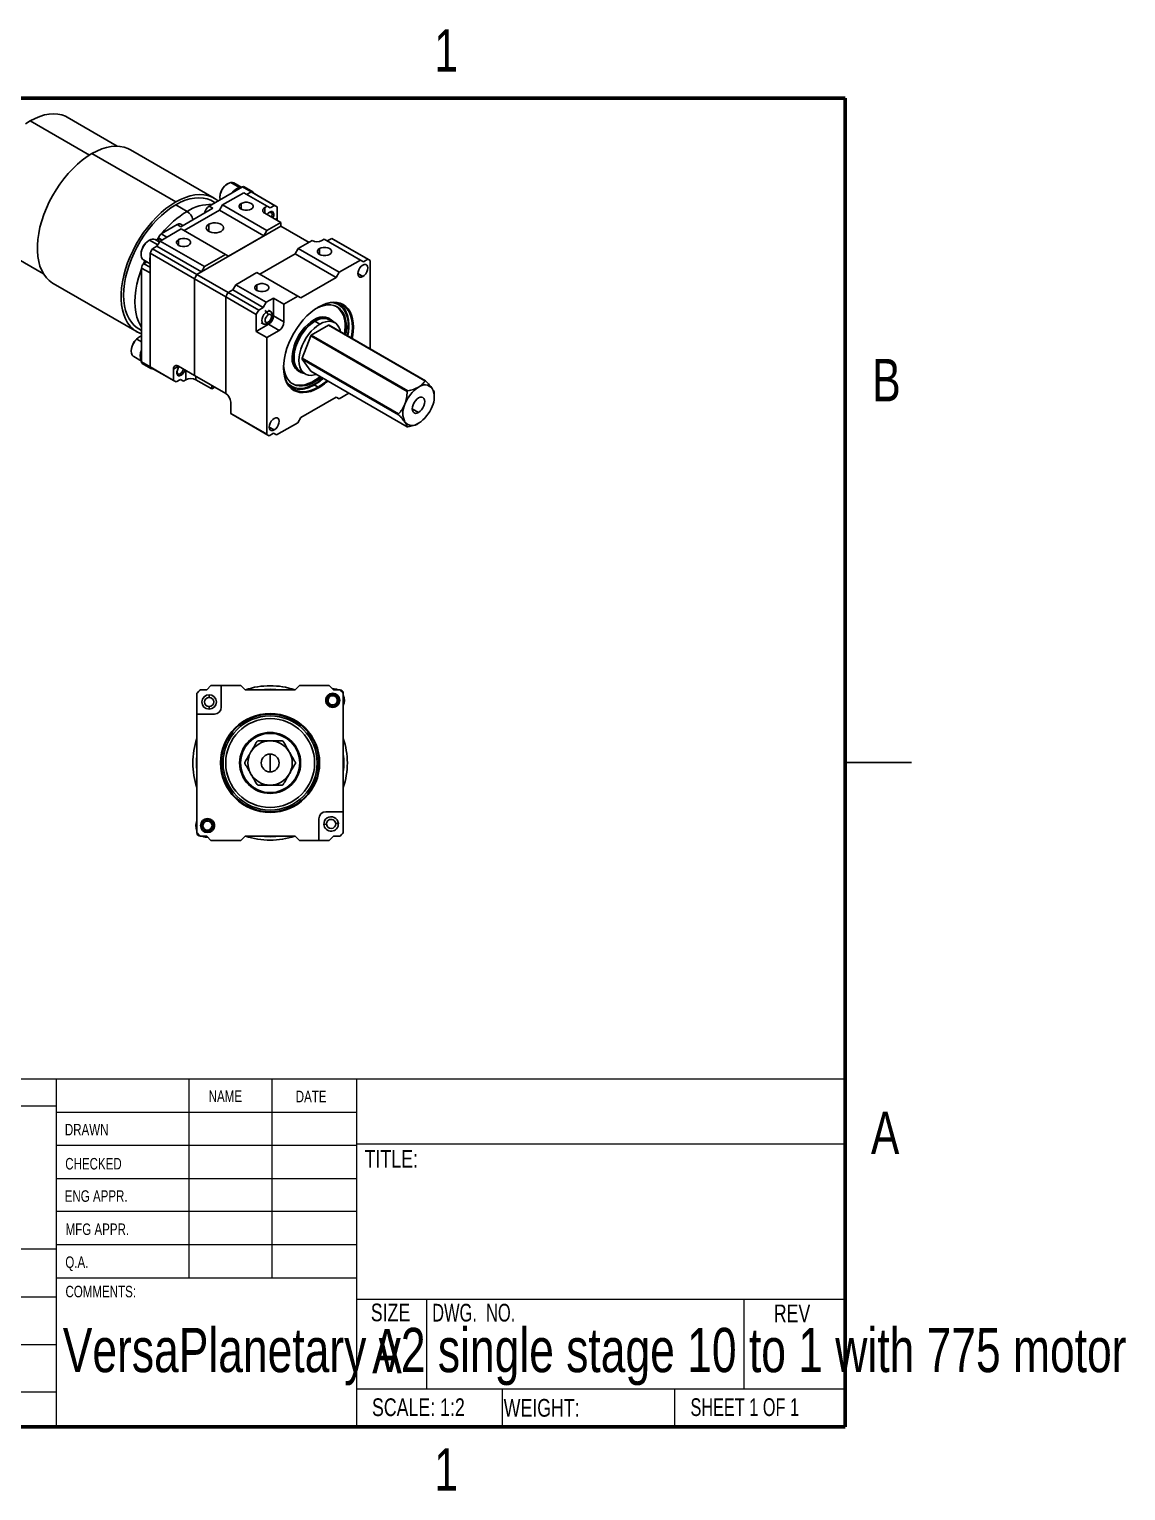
# Model space of a CAD drawing. Header units: inches. Extents: x 0 to 12.1, y 0 to 8.4.
# Drawn here: x 5.89 to 12.09, y 0.14 to 8.39 of the extents above; entities that cross this region are included whole.
import ezdxf

# ---------------------------------------------------------------- set-up
doc = ezdxf.new("R2010")
doc.units = ezdxf.units.IN
doc.header["$MEASUREMENT"] = 0
doc.styles.add('SLDTEXTSTYLE0', font='TXT', dxfattribs={"width": 0.75})
doc.styles.add('SLDTEXTSTYLE1', font='TXT', dxfattribs={"width": 0.6875})
doc.styles.add('SLDTEXTSTYLE2', font='TXT', dxfattribs={"width": 0.694444})

msp = doc.modelspace()

# ---------------------------------------------------------------- linework, layer by layer
at = {"color": 7, "linetype": 'Continuous', "lineweight": 50}
for p, q in [((0.5, 8), (10.5, 8)), ((10.5, 8), (10.5, 0.5)), ((10.5, 0.5), (0.5, 0.5))]:
    msp.add_line(p, q, dxfattribs=at)
at = {"color": 7, "linetype": 'Continuous', "lineweight": 25}
for p, q in [((5.8992, 7.8728), (6.2335, 7.6798)), ((6.3905, 7.7299), (6.1073, 7.8934)), ((6.7204, 7.4148), (6.2472, 7.688)), ((6.9384, 7.4364), (6.4652, 7.7096)), ((7.0162, 7.5194), (7.0127, 7.5174)), ((7.0307, 7.5251), (7.0802, 7.4965)), ((7.0932, 7.4974), (7.0493, 7.5227)), ((7.0976, 7.4999), (6.9097, 7.3915)), ((6.9694, 7.4424), (6.9694, 7.4383)), ((6.9852, 7.3985), (7.1042, 7.4672)), ((7.0822, 7.4911), (7.0802, 7.4965)), ((7.1464, 7.4718), (7.0976, 7.4999)), ((7.2368, 7.3907), (7.1042, 7.4672)), ((7.1562, 7.4728), (7.1075, 7.5009)), ((7.1464, 7.4718), (7.1213, 7.4574)), ((7.1464, 7.4718), (7.2789, 7.3953)), ((7.286, 7.3914), (7.1534, 7.468)), ((6.7204, 7.3987), (6.7844, 7.3617)), ((6.7496, 7.2749), (6.9306, 7.3794)), ((6.9682, 7.369), (6.7677, 7.2533)), ((6.9097, 7.3915), (6.9306, 7.3794)), ((6.9433, 7.4108), (6.9286, 7.4193)), ((6.9682, 7.369), (6.9852, 7.3985)), ((7.2187, 7.2243), (6.9682, 7.369)), ((6.9852, 7.3985), (7.2358, 7.2539)), ((7.0904, 7.374), (7.0904, 7.4065)), ((7.2233, 7.3828), (7.2368, 7.3907)), ((7.2233, 7.3828), (7.2233, 7.3507)), ((7.3134, 7.2987), (7.2233, 7.3507)), ((7.2539, 7.3808), (7.2368, 7.3907)), ((7.2517, 7.356), (7.2512, 7.3581)), ((7.2539, 7.3808), (7.2789, 7.3953)), ((7.2929, 7.3872), (7.2929, 7.3229)), ((6.6317, 7.1944), (6.7507, 7.2631)), ((6.7288, 7.287), (6.6383, 7.2348)), ((6.7496, 7.2749), (6.7288, 7.287)), ((6.7612, 7.2816), (6.7485, 7.289)), ((7.0012, 7.1185), (6.7507, 7.2631)), ((7.3134, 7.279), (6.8401, 7.0058)), ((6.9069, 7.2886), (6.9069, 7.2484)), ((7.3134, 7.2987), (7.2358, 7.2539)), ((7.2821, 7.3167), (7.2929, 7.3229)), ((7.3134, 7.279), (7.3134, 7.2987)), ((7.4731, 7.1868), (7.3134, 7.279)), ((6.5681, 7.197), (6.5716, 7.1991)), ((6.5716, 7.1991), (6.6187, 7.1719)), ((6.6283, 7.1885), (6.6045, 7.2022)), ((6.6121, 7.1978), (6.6249, 7.2154)), ((6.6146, 7.1649), (6.6317, 7.1944)), ((6.6244, 7.1907), (6.6244, 7.2107)), ((6.6421, 7.2004), (6.6244, 7.2107)), ((6.6317, 7.1944), (6.8822, 7.0498)), ((6.6383, 7.2348), (6.67, 7.2165)), ((6.7369, 7.1699), (6.7369, 7.2024)), ((7.0183, 7.1086), (7.2187, 7.2243)), ((7.2358, 7.2539), (7.2187, 7.2243)), ((7.4126, 7.1518), (7.4902, 7.1966)), ((7.5458, 7.1966), (7.5594, 7.2044)), ((7.763, 7.0869), (7.5594, 7.2044)), ((7.5765, 7.1946), (7.6015, 7.2091)), ((7.6015, 7.2091), (7.8051, 7.0915)), ((7.8121, 7.0877), (7.6085, 7.2052)), ((5.691, 7.1723), (5.9742, 7.0088)), ((6.5245, 7.1219), (6.5245, 7.1178)), ((6.5757, 7.1263), (6.8262, 6.9817)), ((6.5757, 6.4833), (6.5757, 7.1263)), ((6.5896, 7.1504), (6.6146, 7.1649)), ((6.8401, 7.0058), (6.5896, 7.1504)), ((6.8652, 7.0202), (6.6146, 7.1649)), ((7.0012, 7.1185), (6.8822, 7.0498)), ((7.0183, 7.1086), (7.0012, 7.1185)), ((7.3955, 7.1223), (7.1951, 7.0066)), ((7.3955, 7.1223), (7.4126, 7.1518)), ((7.6269, 6.9887), (7.3955, 7.1223)), ((7.4126, 7.1518), (7.644, 7.0182)), ((7.5323, 7.1189), (7.5323, 7.1514)), ((6.5757, 7.0138), (6.5269, 7.0419)), ((6.5269, 7.0419), (6.5269, 6.5115)), ((6.537, 7.0632), (6.5458, 7.0831)), ((6.5382, 7.0875), (6.5757, 7.0659)), ((6.5409, 7.066), (6.5581, 7.076)), ((6.5409, 7.066), (6.5757, 7.0459)), ((6.8652, 7.0202), (6.8401, 7.0058)), ((6.8822, 7.0498), (6.8652, 7.0202)), ((7.059, 6.9477), (7.178, 7.0164)), ((7.4094, 6.8828), (7.178, 7.0164)), ((7.644, 7.0182), (7.6269, 6.9887)), ((7.763, 7.0869), (7.644, 7.0182)), ((7.78, 7.0771), (7.763, 7.0869)), ((7.8051, 7.0915), (7.78, 7.0771)), ((7.819, 6.5845), (7.819, 7.0835)), ((6.0292, 6.9543), (6.5024, 6.6811)), ((6.5757, 7.0138), (6.5757, 6.4833)), ((6.8262, 6.9817), (7.003, 6.8796)), ((6.8262, 6.9817), (6.8262, 6.4351)), ((7.0169, 6.9037), (6.8401, 7.0058)), ((7.042, 6.9182), (7.059, 6.9477)), ((7.059, 6.9477), (7.2311, 6.8484)), ((7.1788, 6.9148), (7.1788, 6.9473)), ((7.6269, 6.9887), (7.4265, 6.873)), ((7.7767, 6.9938), (7.7486, 7.0101)), ((7.003, 6.8796), (7.003, 6.3331)), ((7.003, 6.8796), (7.175, 6.7803)), ((7.042, 6.9182), (7.0169, 6.9037)), ((7.189, 6.8044), (7.0169, 6.9037)), ((7.214, 6.8188), (7.042, 6.9182)), ((7.2725, 6.8723), (7.2311, 6.8484)), ((7.2725, 6.8723), (7.3318, 6.838)), ((7.2725, 6.7722), (7.2725, 6.8723)), ((7.4094, 6.8828), (7.3318, 6.838)), ((7.4265, 6.873), (7.4094, 6.8828)), ((7.175, 6.6838), (7.175, 6.7803)), ((7.189, 6.8044), (7.214, 6.8188)), ((7.2311, 6.8484), (7.214, 6.8188)), ((7.2358, 6.795), (7.2239, 6.8018)), ((7.2432, 6.7782), (7.2358, 6.795)), ((7.2561, 6.7969), (7.2443, 6.8037)), ((7.2725, 6.7722), (7.3318, 6.738)), ((7.3318, 6.738), (7.3318, 6.838)), ((6.5123, 6.6982), (6.5269, 6.6897)), ((7.175, 6.6838), (7.2446, 6.724)), ((7.2033, 6.7327), (7.2151, 6.7259)), ((7.2344, 6.6496), (7.304, 6.6897)), ((7.243, 6.7359), (7.2354, 6.7278)), ((7.304, 6.6897), (7.2446, 6.724)), ((7.5834, 6.7188), (7.486, 6.6626)), ((7.5069, 6.7414), (7.5347, 6.7253)), ((8.1277, 6.4047), (7.5834, 6.7188)), ((7.593, 6.7539), (7.586, 6.7579)), ((7.5869, 6.7185), (8.1312, 6.4043)), ((7.6184, 6.7336), (7.5905, 6.7496)), ((7.6843, 6.7072), (7.6774, 6.7112)), ((6.498, 6.6399), (6.5004, 6.641)), ((6.5004, 6.641), (6.5269, 6.6257)), ((6.5162, 6.6534), (6.5127, 6.6513)), ((7.2344, 6.6496), (7.175, 6.6838)), ((7.2344, 6.6496), (7.2344, 6.1031)), ((7.4825, 6.6583), (7.4338, 6.5327)), ((8.0268, 6.3441), (7.4825, 6.6583)), ((7.486, 6.6626), (8.0303, 6.3484)), ((6.4694, 6.5763), (6.4694, 6.5722)), ((6.4831, 6.5419), (6.5269, 6.5166)), ((7.3851, 6.5344), (7.3781, 6.5384)), ((7.4338, 6.5327), (7.9781, 6.2186)), ((7.4338, 6.5281), (7.4825, 6.4588)), ((7.9781, 6.2139), (7.4338, 6.5281)), ((6.5269, 6.5115), (6.5757, 6.4833)), ((6.531, 6.5025), (6.5797, 6.4743)), ((6.7082, 6.4068), (6.5757, 6.4833)), ((6.5826, 6.4792), (6.7151, 6.4026)), ((6.7361, 6.4872), (6.7082, 6.4711)), ((6.7082, 6.4068), (6.7082, 6.4711)), ((6.7361, 6.4872), (6.8262, 6.4351)), ((6.742, 6.4412), (6.7505, 6.4362)), ((6.7522, 6.4503), (6.7501, 6.4475)), ((6.7778, 6.4112), (6.7778, 6.4631)), ((7.4138, 6.4596), (7.4208, 6.4556)), ((7.4232, 6.4598), (7.4511, 6.4438)), ((7.4825, 6.4588), (8.0268, 6.1446)), ((6.7472, 6.4132), (6.7222, 6.3988)), ((6.7472, 6.4132), (6.7643, 6.4034)), ((6.7643, 6.4034), (6.7472, 6.4132)), ((6.7778, 6.4112), (6.7643, 6.4034)), ((7.003, 6.3331), (6.8262, 6.4351)), ((6.8335, 6.4309), (6.8335, 6.4112)), ((6.9236, 6.3592), (6.8335, 6.4112)), ((7.0039, 6.3325), (6.9236, 6.3789)), ((6.9236, 6.3789), (6.9236, 6.3789)), ((6.9236, 6.3789), (6.9236, 6.3592)), ((6.9236, 6.3592), (6.9407, 6.369)), ((7.5239, 6.3699), (7.5026, 6.3823)), ((7.5239, 6.3699), (7.5267, 6.3651)), ((7.0308, 6.2206), (7.0308, 6.2849)), ((7.4265, 6.1979), (7.6269, 6.3136)), ((7.6269, 6.3136), (7.644, 6.3037)), ((7.644, 6.3037), (7.6269, 6.3136)), ((7.644, 6.3037), (7.6975, 6.3347)), ((8.1799, 6.3183), (8.1799, 6.3327)), ((7.2344, 6.1031), (7.0308, 6.2206)), ((7.0377, 6.2164), (7.2413, 6.0989)), ((7.4094, 6.1683), (7.4265, 6.1979)), ((8.056, 6.2467), (8.0915, 6.2262)), ((7.2483, 6.095), (7.2734, 6.1095)), ((7.2767, 6.1278), (7.2486, 6.144)), ((7.2734, 6.1095), (7.2904, 6.0996)), ((7.2904, 6.0996), (7.2734, 6.1095)), ((7.2904, 6.0996), (7.4094, 6.1683)), ((6.8401, 4.523), (6.8401, 4.6411)), ((6.8598, 4.6608), (6.8952, 4.6608)), ((6.9193, 4.6849), (6.8952, 4.6608)), ((6.9091, 4.6178), (6.9092, 4.6329)), ((6.9779, 4.6849), (6.9193, 4.6849)), ((6.9779, 4.5624), (6.9779, 4.6849)), ((7.0876, 4.6849), (6.9779, 4.6849)), ((7.1118, 4.6608), (7.0876, 4.6849)), ((7.3952, 4.6608), (7.1118, 4.6608)), ((7.2535, 4.6608), (7.2535, 4.6638)), ((7.4193, 4.6849), (7.3952, 4.6608)), ((7.5876, 4.6849), (7.4193, 4.6849)), ((7.6118, 4.6608), (7.5876, 4.6849)), ((7.6472, 4.6608), (7.6118, 4.6608)), ((7.615, 4.6256), (7.6175, 4.6333)), ((7.6265, 4.6608), (7.6275, 4.664)), ((7.6275, 4.664), (7.6355, 4.6608)), ((7.6669, 3.9719), (7.6669, 4.6411)), ((6.9088, 4.5661), (6.9088, 4.5509)), ((7.5684, 4.6105), (7.5684, 4.5915)), ((7.5991, 4.5764), (7.5965, 4.5687)), ((7.5975, 4.5624), (7.6166, 4.5624)), ((6.8401, 4.523), (6.8401, 3.8537)), ((6.8401, 4.523), (6.9385, 4.523)), ((7.2535, 4.5229), (7.2535, 4.5269)), ((7.2535, 4.2474), (7.2535, 4.2977)), ((6.9877, 4.2474), (6.978, 4.2474)), ((7.2535, 4.2474), (7.2535, 4.1972)), ((7.5192, 4.2474), (7.529, 4.2474)), ((10.875, 4.25), (10.5, 4.25)), ((10.5, 4.25), (10.875, 4.25)), ((7.3355, 4.1413), (7.3369, 4.142)), ((7.2535, 3.972), (7.2535, 3.968)), ((7.6669, 3.9719), (7.5684, 3.9719)), ((7.6669, 3.9719), (7.6669, 3.8537)), ((6.8912, 3.9182), (6.8884, 3.9259)), ((6.9095, 3.9325), (6.8904, 3.9325)), ((6.9385, 3.8844), (6.9385, 3.9034)), ((7.5291, 3.9325), (7.5291, 3.8099)), ((7.5722, 3.9011), (7.5571, 3.9)), ((7.6238, 3.9048), (7.6389, 3.9059)), ((6.8598, 3.8341), (6.8952, 3.8341)), ((6.8952, 3.8341), (6.9193, 3.8099)), ((6.9087, 3.8696), (6.9114, 3.8619)), ((6.9193, 3.8099), (7.0876, 3.8099)), ((7.0876, 3.8099), (7.1118, 3.8341)), ((7.1118, 3.8341), (7.3952, 3.8341)), ((7.2535, 3.8341), (7.2535, 3.8311)), ((7.3952, 3.8341), (7.4193, 3.8099)), ((7.4193, 3.8099), (7.5291, 3.8099)), ((7.5291, 3.8099), (7.5876, 3.8099)), ((7.5876, 3.8099), (7.6118, 3.8341)), ((7.6472, 3.8341), (7.6118, 3.8341))]:
    msp.add_line(p, q, dxfattribs=at)
at = {"color": 7, "linetype": 'Continuous', "lineweight": 18}
for p, q in [((2.6911, 2.4643), (10.5, 2.4643)), ((6.0452, 2.4643), (6.0452, 0.5)), ((6.7937, 2.4643), (6.7937, 1.3393)), ((7.2622, 2.4643), (7.2622, 1.3393)), ((7.7413, 2.4643), (7.7413, 0.5)), ((6.0452, 2.31), (4.6683, 2.31)), ((6.0452, 2.2768), (7.7413, 2.2768)), ((6.0452, 2.0893), (7.7413, 2.0893)), ((7.7413, 2.0972), (10.5, 2.0972)), ((6.0452, 1.9018), (7.7413, 1.9018)), ((7.7413, 1.7143), (6.0452, 1.7143)), ((4.6683, 1.5037), (6.0497, 1.5037)), ((7.7413, 1.5268), (6.0452, 1.5268)), ((7.7413, 1.3393), (6.0497, 1.3393)), ((4.6683, 1.2337), (6.0497, 1.2337)), ((7.7413, 1.2199), (10.5, 1.2199)), ((8.1368, 1.2199), (8.1368, 0.7129)), ((9.9281, 1.2199), (9.9281, 0.7129)), ((4.6683, 0.9637), (6.0452, 0.9637)), ((2.6911, 0.6963), (6.0452, 0.6963)), ((7.7413, 0.7129), (10.5, 0.7129)), ((8.5644, 0.7129), (8.5644, 0.5)), ((9.5363, 0.7129), (9.5363, 0.5))]:
    msp.add_line(p, q, dxfattribs=at)
at = {"color": 7, "linetype": 'Continuous', "lineweight": 25, "flags": 128}
for points in [[(5.8992, 7.8728), (5.872, 7.8557)], [(6.1073, 7.8934), (6.0975, 7.8986), (6.0766, 7.9065), (6.0542, 7.9113), (6.0304, 7.9129), (6.0055, 7.9112), (5.9797, 7.9063), (5.9533, 7.8982), (5.9263, 7.887), (5.8992, 7.8728)], [(6.0292, 6.9543), (6.0243, 6.9573), (6.0061, 6.9708), (5.9898, 6.9873), (5.9757, 7.0065), (5.9637, 7.0284), (5.9539, 7.0527), (5.9466, 7.0792), (5.9416, 7.1078), (5.9392, 7.1382), (5.9392, 7.1701), (5.9416, 7.2034), (5.9466, 7.2376), (5.9539, 7.2727), (5.9637, 7.3082), (5.9757, 7.3439), (5.9898, 7.3795), (6.0061, 7.4148), (6.0243, 7.4493), (6.0443, 7.483), (6.0659, 7.5154), (6.089, 7.5463), (6.1134, 7.5755), (6.1388, 7.6027), (6.1651, 7.6278), (6.1921, 7.6505), (6.2195, 7.6706), (6.2472, 7.688)], [(6.2472, 7.688), (6.2748, 7.7025), (6.3022, 7.714), (6.3292, 7.7225), (6.3555, 7.7278), (6.3809, 7.7299), (6.4053, 7.7289), (6.4284, 7.7246), (6.45, 7.7172), (6.4652, 7.7096)], [(7.0493, 7.5227), (7.0409, 7.5255), (7.0307, 7.5251)], [(6.7204, 7.4148), (6.7481, 7.4293), (6.7755, 7.4408), (6.8024, 7.4493), (6.8288, 7.4546), (6.8542, 7.4567), (6.8786, 7.4557), (6.9016, 7.4514), (6.9233, 7.444), (6.9433, 7.4334), (6.9605, 7.4208)], [(6.7204, 7.3987), (6.7476, 7.4129), (6.7745, 7.4241), (6.801, 7.4322), (6.8268, 7.4371), (6.8516, 7.4388), (6.8754, 7.4372), (6.8978, 7.4324), (6.9188, 7.4245), (6.9286, 7.4193)], [(7.0802, 7.4965), (7.0904, 7.497), (7.092, 7.4967)], [(6.5269, 6.6698), (6.5176, 6.6735), (6.4976, 6.6841), (6.4794, 6.6976), (6.4631, 6.7141), (6.4489, 6.7333), (6.4369, 6.7551), (6.4272, 6.7794), (6.4198, 6.806), (6.4149, 6.8346), (6.4124, 6.865), (6.4124, 6.8969), (6.4149, 6.9302), (6.4198, 6.9644), (6.4272, 6.9995), (6.4369, 7.035), (6.4489, 7.0707), (6.4631, 7.1063), (6.4794, 7.1416), (6.4976, 7.1761), (6.5176, 7.2098), (6.5392, 7.2422), (6.5623, 7.2731), (6.5866, 7.3023), (6.6121, 7.3295), (6.6384, 7.3546), (6.6654, 7.3773), (6.6928, 7.3974), (6.7204, 7.4148)], [(6.5123, 6.6982), (6.5029, 6.7041), (6.4855, 6.7182), (6.4701, 6.7353), (6.4569, 6.7551), (6.4459, 6.7775), (6.4373, 6.8022), (6.431, 6.8292), (6.4273, 6.8581), (6.426, 6.8888), (6.4273, 6.9209), (6.431, 6.9541), (6.4373, 6.9883), (6.4459, 7.0231), (6.4569, 7.0581), (6.4701, 7.0932), (6.4855, 7.128), (6.5029, 7.1622), (6.5221, 7.1955), (6.543, 7.2276), (6.5654, 7.2583), (6.5892, 7.2873), (6.6141, 7.3143), (6.6399, 7.3392), (6.6663, 7.3617), (6.6933, 7.3816), (6.7204, 7.3987)], [(7.0904, 7.4065), (7.0831, 7.4007), (7.0793, 7.3939), (7.0793, 7.3867), (7.0831, 7.3798), (7.0904, 7.374), (7.1005, 7.3698), (7.1123, 7.3676), (7.1247, 7.3676), (7.1366, 7.3698), (7.1466, 7.374)], [(7.1466, 7.374), (7.1539, 7.3798), (7.1578, 7.3867), (7.1578, 7.3939), (7.1539, 7.4007), (7.1466, 7.4065), (7.1366, 7.4107), (7.1247, 7.4129), (7.1123, 7.4129), (7.1005, 7.4107), (7.0904, 7.4065)], [(7.2358, 7.3434), (7.2423, 7.3514), (7.2505, 7.3578)], [(7.2517, 7.356), (7.2446, 7.3529), (7.2412, 7.3502)], [(7.2505, 7.3578), (7.2588, 7.3609), (7.266, 7.3602), (7.2714, 7.3559), (7.2742, 7.3485), (7.2742, 7.3389), (7.2714, 7.3282), (7.2695, 7.324)], [(7.2609, 7.329), (7.2634, 7.3362), (7.2642, 7.3448), (7.2623, 7.3516), (7.2579, 7.3556), (7.2517, 7.356)], [(6.9069, 7.2886), (6.8985, 7.2821), (6.8936, 7.2746), (6.8926, 7.2665), (6.8956, 7.2586), (6.9023, 7.2515), (6.9122, 7.2458), (6.9245, 7.2419), (6.9382, 7.2402), (6.9522, 7.2408), (6.9653, 7.2436), (6.9765, 7.2484)], [(6.9765, 7.2484), (6.9849, 7.2549), (6.9898, 7.2625), (6.9908, 7.2705), (6.9878, 7.2784), (6.9811, 7.2855), (6.9712, 7.2913), (6.9589, 7.2951), (6.9452, 7.2969), (6.9313, 7.2963), (6.9182, 7.2935), (6.9069, 7.2886)], [(7.3134, 7.2801), (7.3153, 7.2785), (7.3198, 7.2753)], [(6.5716, 7.1991), (6.5604, 7.1911), (6.5498, 7.1805), (6.5405, 7.1677), (6.5329, 7.1537), (6.5276, 7.1391), (6.5249, 7.1249), (6.5248, 7.1118), (6.5274, 7.1006), (6.5326, 7.092), (6.5382, 7.0875)], [(6.7369, 7.2024), (6.7295, 7.1966), (6.7257, 7.1897), (6.7257, 7.1826), (6.7295, 7.1757), (6.7369, 7.1699), (6.7469, 7.1657), (6.7587, 7.1635), (6.7712, 7.1635), (6.783, 7.1657), (6.7931, 7.1699)], [(6.7931, 7.1699), (6.8004, 7.1757), (6.8042, 7.1826), (6.8042, 7.1897), (6.8004, 7.1966), (6.7931, 7.2024), (6.783, 7.2066), (6.7712, 7.2088), (6.7587, 7.2088), (6.7469, 7.2066), (6.7369, 7.2024)], [(6.6085, 7.1613), (6.6099, 7.1626), (6.616, 7.1673)], [(7.5323, 7.1514), (7.525, 7.1456), (7.5212, 7.1387), (7.5212, 7.1315), (7.525, 7.1247), (7.5323, 7.1189), (7.5424, 7.1147), (7.5542, 7.1125), (7.5667, 7.1125), (7.5785, 7.1147), (7.5886, 7.1189)], [(7.5886, 7.1189), (7.5959, 7.1247), (7.5997, 7.1315), (7.5997, 7.1387), (7.5959, 7.1456), (7.5886, 7.1514), (7.5785, 7.1556), (7.5667, 7.1578), (7.5542, 7.1578), (7.5424, 7.1556), (7.5323, 7.1514)], [(6.5269, 6.7084), (6.5209, 6.7181), (6.5099, 6.7405), (6.5013, 6.7653), (6.4951, 6.7923), (6.4913, 6.8212), (6.4901, 6.8518), (6.4913, 6.8839), (6.4951, 6.9172), (6.5013, 6.9513), (6.5099, 6.9861), (6.5209, 7.0212), (6.5269, 7.0379)], [(7.7767, 6.9938), (7.768, 6.9904), (7.7602, 6.9905), (7.754, 6.9941), (7.75, 7.0008), (7.7486, 7.0101), (7.75, 7.0209), (7.754, 7.0322), (7.7602, 7.043), (7.768, 7.0521), (7.7767, 7.0588)], [(7.7767, 7.0588), (7.7854, 7.0622), (7.7932, 7.0621), (7.7994, 7.0585), (7.8034, 7.0518), (7.8048, 7.0425), (7.8034, 7.0317), (7.7994, 7.0203), (7.7932, 7.0096), (7.7854, 7.0004), (7.7767, 6.9938)], [(7.1788, 6.9473), (7.1715, 6.9415), (7.1676, 6.9346), (7.1676, 6.9274), (7.1715, 6.9206), (7.1788, 6.9148), (7.1889, 6.9106), (7.2007, 6.9084), (7.2131, 6.9084), (7.2249, 6.9106), (7.235, 6.9148)], [(7.235, 6.9148), (7.2423, 6.9206), (7.2462, 6.9274), (7.2462, 6.9346), (7.2423, 6.9415), (7.235, 6.9473), (7.2249, 6.9515), (7.2131, 6.9537), (7.2007, 6.9537), (7.1889, 6.9515), (7.1788, 6.9473)], [(7.2354, 6.7278), (7.2265, 6.7243), (7.2184, 6.7245), (7.212, 6.7283), (7.208, 6.7353), (7.2066, 6.7448), (7.2081, 6.756), (7.2122, 6.7677), (7.2187, 6.7788), (7.2268, 6.7882), (7.2358, 6.795)], [(7.2432, 6.7782), (7.2362, 6.7726), (7.2302, 6.7646), (7.2262, 6.7555), (7.2248, 6.7466), (7.2262, 6.7393), (7.2301, 6.7347), (7.236, 6.7335), (7.243, 6.7359)], [(7.2358, 6.795), (7.2447, 6.7984), (7.2528, 6.7983), (7.2592, 6.7945), (7.2632, 6.7875), (7.2646, 6.7779), (7.2631, 6.7667), (7.2589, 6.755), (7.2525, 6.7439), (7.2444, 6.7346), (7.2354, 6.7278)], [(7.243, 6.7359), (7.25, 6.7415), (7.2559, 6.7495), (7.2599, 6.7586), (7.2614, 6.7675), (7.26, 6.7748), (7.2561, 6.7794), (7.2502, 6.7806), (7.2432, 6.7782)], [(7.5267, 6.3651), (7.5046, 6.3538), (7.4827, 6.3455), (7.4614, 6.3402), (7.441, 6.3382), (7.4216, 6.3394), (7.4035, 6.3438), (7.387, 6.3513), (7.3722, 6.3618), (7.3594, 6.3753), (7.3487, 6.3915), (7.3402, 6.4103), (7.3341, 6.4313), (7.3304, 6.4544), (7.3291, 6.4792), (7.3304, 6.5055), (7.3341, 6.5328), (7.3402, 6.561), (7.3487, 6.5895), (7.3594, 6.6181), (7.3722, 6.6464), (7.387, 6.674), (7.4035, 6.7006), (7.4216, 6.7258), (7.441, 6.7494), (7.4614, 6.771), (7.4827, 6.7903), (7.5046, 6.8072), (7.5267, 6.8214)], [(7.5138, 6.8135), (7.5172, 6.8153), (7.5377, 6.8243), (7.5578, 6.8304), (7.5772, 6.8335), (7.5956, 6.8334), (7.6128, 6.8303), (7.6287, 6.8241), (7.6428, 6.8149), (7.6551, 6.8029), (7.6655, 6.7883), (7.6736, 6.7711), (7.6796, 6.7517), (7.6831, 6.7303), (7.6843, 6.7072)], [(7.7123, 6.6462), (7.7138, 6.6545), (7.7175, 6.6815), (7.7187, 6.7073), (7.7175, 6.7318), (7.7138, 6.7546), (7.7078, 6.7753), (7.6994, 6.7938), (7.6889, 6.8098), (7.6762, 6.8231), (7.6617, 6.8335), (7.6454, 6.8409), (7.6276, 6.8452), (7.6084, 6.8464), (7.5883, 6.8444), (7.5673, 6.8392), (7.5457, 6.831), (7.5253, 6.8206)], [(7.5267, 6.8214), (7.5488, 6.8328), (7.5707, 6.8411), (7.592, 6.8463), (7.6124, 6.8483), (7.6318, 6.8472), (7.6499, 6.8428), (7.6664, 6.8353), (7.6812, 6.8247), (7.694, 6.8113), (7.7047, 6.795), (7.7132, 6.7763), (7.7193, 6.7553), (7.723, 6.7322), (7.7243, 6.7073), (7.723, 6.6811), (7.7193, 6.6537), (7.7173, 6.6432)], [(7.6948, 6.7132), (7.6935, 6.7377), (7.6897, 6.7603), (7.6834, 6.7809), (7.6748, 6.7991), (7.6639, 6.8146), (7.6508, 6.8273), (7.6358, 6.837), (7.6191, 6.8436), (7.6061, 6.8463)], [(7.3781, 6.5384), (7.3794, 6.5592), (7.383, 6.5809), (7.3891, 6.6032), (7.3974, 6.6256), (7.4079, 6.6477), (7.4201, 6.669), (7.4341, 6.6891), (7.4493, 6.7075), (7.4656, 6.7239), (7.4826, 6.738), (7.4999, 6.7494), (7.5172, 6.758), (7.5342, 6.7635), (7.5505, 6.7659), (7.5658, 6.7651), (7.5797, 6.7611), (7.586, 6.7579)], [(7.3851, 6.5344), (7.3863, 6.5552), (7.39, 6.5769), (7.3961, 6.5992), (7.4044, 6.6216), (7.4148, 6.6437), (7.4271, 6.665), (7.441, 6.685), (7.4563, 6.7035), (7.4726, 6.7199), (7.4895, 6.7339), (7.5069, 6.7454), (7.5242, 6.7539), (7.5412, 6.7595), (7.5575, 6.7619), (7.5727, 6.7611), (7.5866, 6.7571), (7.5989, 6.75), (7.6093, 6.7399), (7.611, 6.7378)], [(7.5069, 6.7414), (7.49, 6.7302), (7.4735, 6.7166), (7.4577, 6.7006), (7.4429, 6.6827), (7.4294, 6.6633), (7.4175, 6.6426), (7.4073, 6.6211), (7.3992, 6.5994), (7.3933, 6.5777), (7.3898, 6.5566), (7.3886, 6.5364), (7.3898, 6.5177), (7.3933, 6.5007), (7.3992, 6.4858), (7.4073, 6.4734), (7.4175, 6.4636), (7.4232, 6.4598)], [(7.5347, 6.7253), (7.5179, 6.7142), (7.5014, 6.7005), (7.4856, 6.6846), (7.4707, 6.6667), (7.4572, 6.6472), (7.4453, 6.6265), (7.4352, 6.6051), (7.4271, 6.5833), (7.4212, 6.5616), (7.4176, 6.5405), (7.4164, 6.5204), (7.4176, 6.5016), (7.4212, 6.4846), (7.4271, 6.4698), (7.4352, 6.4573), (7.4453, 6.4476), (7.4572, 6.4407), (7.4707, 6.4368), (7.4856, 6.436), (7.5014, 6.4383), (7.5123, 6.4416)], [(7.6509, 6.6816), (7.6482, 6.6927), (7.6423, 6.7075), (7.6342, 6.72), (7.6241, 6.7297), (7.6122, 6.7366), (7.5987, 6.7405), (7.5839, 6.7413), (7.568, 6.739), (7.5515, 6.7336), (7.5347, 6.7253)], [(7.6774, 6.7112), (7.6762, 6.6867), (7.6738, 6.6683)], [(7.6843, 6.7072), (7.6831, 6.6827), (7.6808, 6.6643)], [(6.5004, 6.641), (6.4903, 6.6294), (6.4817, 6.6159), (6.4751, 6.6015), (6.4709, 6.587), (6.4694, 6.5732), (6.4705, 6.5609), (6.4744, 6.5508), (6.4806, 6.5436), (6.4831, 6.5419)], [(6.498, 6.6399), (6.5082, 6.6485), (6.5127, 6.6513)], [(6.5269, 6.5549), (6.5259, 6.5445), (6.5269, 6.5336)], [(7.4437, 6.448), (7.441, 6.4484), (7.4271, 6.4524), (7.4148, 6.4595), (7.4044, 6.4695), (7.3961, 6.4823), (7.39, 6.4976), (7.3863, 6.5151), (7.3851, 6.5344)], [(6.7505, 6.4362), (6.7423, 6.4332), (6.7351, 6.4338), (6.7297, 6.4381), (6.7269, 6.4455), (6.7269, 6.4552), (6.7297, 6.4659), (6.7351, 6.4764), (6.7412, 6.4842)], [(6.7284, 6.462), (6.7278, 6.4571), (6.7288, 6.4496), (6.7325, 6.4446), (6.7382, 6.443), (6.7452, 6.445), (6.7522, 6.4503)], [(7.3291, 6.4808), (7.3303, 6.458), (7.334, 6.4352), (7.34, 6.4144), (7.3484, 6.396), (7.359, 6.38), (7.3716, 6.3667), (7.3862, 6.3563), (7.4025, 6.3489), (7.4203, 6.3446), (7.4394, 6.3434), (7.4596, 6.3454), (7.4806, 6.3506), (7.5021, 6.3588), (7.5239, 6.3699)], [(7.5422, 6.4243), (7.5377, 6.4207), (7.5172, 6.4061), (7.4965, 6.3942), (7.476, 6.3851), (7.456, 6.379), (7.4366, 6.376), (7.4181, 6.376), (7.4009, 6.3792), (7.3851, 6.3854), (7.3709, 6.3945), (7.3586, 6.4065), (7.3483, 6.4212), (7.3401, 6.4384), (7.3342, 6.4578), (7.3306, 6.4792), (7.3295, 6.4943)], [(7.3473, 6.398), (7.3499, 6.3949), (7.3629, 6.3821), (7.3779, 6.3725), (7.3947, 6.3659), (7.4129, 6.3626), (7.4324, 6.3625), (7.453, 6.3657), (7.4742, 6.3722), (7.4959, 6.3818), (7.5178, 6.3944), (7.5395, 6.4099), (7.551, 6.4193)], [(7.5353, 6.4283), (7.5307, 6.4247), (7.5102, 6.4101), (7.4896, 6.3982), (7.4691, 6.3891), (7.449, 6.383), (7.4296, 6.38), (7.4112, 6.38), (7.3939, 6.3832), (7.3781, 6.3894), (7.378, 6.3895)], [(8.0915, 6.3083), (8.0823, 6.3016), (8.0737, 6.2925), (8.0664, 6.2817), (8.0607, 6.27), (8.0572, 6.258), (8.056, 6.2467), (8.0572, 6.2368), (8.0607, 6.229), (8.0664, 6.2237), (8.0737, 6.2214), (8.0823, 6.2223), (8.0915, 6.2262)], [(8.0915, 6.2262), (8.1007, 6.2329), (8.1092, 6.242), (8.1166, 6.2527), (8.1223, 6.2645), (8.1258, 6.2764), (8.127, 6.2878), (8.1258, 6.2977), (8.1223, 6.3055), (8.1166, 6.3108), (8.1092, 6.313), (8.1007, 6.3122), (8.0915, 6.3083)], [(7.2767, 6.1278), (7.268, 6.1244), (7.2602, 6.1245), (7.254, 6.1281), (7.25, 6.1348), (7.2486, 6.144), (7.25, 6.1549), (7.254, 6.1662), (7.2602, 6.177), (7.268, 6.1861), (7.2767, 6.1927)], [(7.2767, 6.1927), (7.2854, 6.1962), (7.2932, 6.1961), (7.2994, 6.1925), (7.3034, 6.1857), (7.3048, 6.1765), (7.3034, 6.1657), (7.2994, 6.1543), (7.2932, 6.1435), (7.2854, 6.1344), (7.2767, 6.1278)], [(7.204, 4.6608), (7.2216, 4.6626), (7.2535, 4.6638)], [(7.2535, 4.6638), (7.2854, 4.6626), (7.303, 4.6608)], [(7.6054, 4.6672), (7.6148, 4.6668), (7.6275, 4.664)], [(7.6201, 4.6608), (7.6134, 4.6619), (7.6104, 4.6622)], [(6.8868, 3.8341), (6.8954, 3.8328), (6.8965, 3.8327)], [(7.2535, 3.8311), (7.2216, 3.8323), (7.204, 3.8341)], [(7.303, 3.8341), (7.2854, 3.8323), (7.2535, 3.8311)]]:
    msp.add_lwpolyline(points, dxfattribs=at)
at = {"color": 7, "linetype": 'Continuous', "lineweight": 25}
for centre, radius, start, end in [((7.0624, 7.4387), 0.0931, 122.27311, 177.73226), ((7.0614, 7.4388), 0.0916, 109.59551, 187.64887), ((7.1014, 7.4253), 0.0743, 106.5803, 146.50159), ((7.0981, 7.4335), 0.0588, 109.51067, 130.48395), ((7.1034, 7.4919), 0.0099, 65.69288, 125.61758), ((7.1518, 7.4652), 0.0086, 350.78596, 129.20329), ((7.0582, 7.3031), 0.1904, 60.00297, 62.41396), ((7.0642, 6.8984), 0.5413, 121.12168, 141.30191), ((6.9217, 7.1453), 0.2563, 88.78265, 122.37194), ((6.7433, 7.2975), 0.0763, 12.65223, 57.32003), ((6.9426, 7.3401), 0.061, 122.66003, 168.94691), ((7.2294, 7.3668), 0.0172, 110.78342, 249.21658), ((7.1908, 7.2265), 0.1904, 57.57513, 62.41412), ((6.7403, 7.2709), 0.0198, 65.69288, 125.61758), ((7.3426, 7.3238), 0.0498, 180.99921, 197.00106), ((6.6176, 7.1181), 0.0932, 122.1169, 177.68697), ((6.5906, 7.1734), 0.0319, 64.33505, 126.51959), ((6.6546, 7.2093), 0.0303, 122.60548, 177.39452), ((7.518, 7.2503), 0.0605, 242.60967, 297.39033), ((7.5133, 7.0403), 0.1904, 60.00297, 62.41396), ((6.6361, 7.0902), 0.0621, 166.69883, 193.30117), ((7.4387, 6.6441), 0.9886, 149.19325, 150.80675), ((6.5572, 7.0405), 0.0303, 122.60548, 177.39452), ((7.7169, 6.9228), 0.1904, 57.57513, 62.41412), ((7.6892, 6.4995), 0.9886, 149.19325, 150.80675), ((7.866, 6.3974), 0.9886, 149.19325, 150.80675), ((8.0381, 6.2981), 0.9886, 149.19325, 150.80675), ((7.212, 6.775), 0.0605, 302.60548, 357.39452), ((7.547, 6.7219), 0.1308, 355.28881, 51.2867), ((7.5861, 6.7612), 0.1007, 34.74503, 50.99329), ((7.2714, 6.7407), 0.0605, 302.60548, 357.39452), ((7.5558, 6.6738), 0.0834, 65.38656, 125.9239), ((7.58, 6.6615), 0.0575, 83.13831, 86.64266), ((7.3924, 6.7154), 0.3024, 349.30635, 359.58691), ((7.693, 6.7176), 0.00472, 292.73773, 355.95662), ((6.5624, 6.5727), 0.0931, 133.74108, 177.75586), ((6.5476, 6.5967), 0.0648, 108.6372, 136.87092), ((7.6641, 6.5159), 0.2308, 140.51207, 141.89878), ((6.5791, 6.5483), 0.0604, 149.81726, 210.18274), ((7.4635, 6.5296), 0.0859, 174.07253, 234.61529), ((7.5684, 6.5304), 0.1346, 179.00655, 180.99345), ((6.5366, 6.5104), 0.0097, 173.70115, 234.98667), ((6.5841, 6.482), 0.0086, 170.78596, 309.20329), ((6.6777, 6.6441), 0.1904, 237.57526, 240.00244), ((6.7252, 6.4739), 0.0172, 50.79671, 189.21404), ((6.7214, 6.4811), 0.0534, 303.02508, 343.67651), ((6.7221, 6.4804), 0.0425, 315.03062, 347.59014), ((6.8103, 6.5675), 0.1904, 237.57513, 242.41412), ((6.8057, 6.3575), 0.0605, 62.60967, 117.39033), ((7.4109, 6.4577), 0.1004, 249.00198, 264.59425), ((7.3642, 6.6419), 0.3154, 300.42868, 311.63089), ((7.3641, 6.6418), 0.3209, 300.44038, 311.9785), ((8.195, 6.2078), 0.1918, 122.63797, 159.77289), ((8.1263, 6.3267), 0.055, 40.5328, 129.24817), ((8.1243, 6.3473), 0.0575, 83.13831, 86.64266), ((8.066, 6.3114), 0.1141, 333.43643, 26.56357), ((6.9704, 6.2821), 0.0605, 2.60548, 57.39452), ((8.117, 6.223), 0.1141, 153.43643, 206.56357), ((8.2084, 6.2017), 0.2308, 140.51207, 141.89878), ((8.0473, 6.3327), 0.1326, 359.99748, 1.00095), ((7.1329, 6.3813), 0.1904, 237.57526, 240.00244), ((8.1126, 6.2162), 0.1346, 179.00655, 180.99345), ((7.988, 6.3267), 0.1918, 302.63797, 339.77289), ((8.0567, 6.2077), 0.055, 220.5328, 309.24817), ((8.0336, 6.2016), 0.0575, 263.13831, 266.64266), ((7.3365, 6.2638), 0.1904, 237.57513, 242.41412), ((7.2535, 4.2474), 0.5709, 133.60282, 136.39718), ((6.909, 4.5919), 0.041, 89.66032, 269.66032), ((6.909, 4.5919), 0.041, 269.66032, 89.66032), ((7.2535, 4.2474), 0.436, 90, 108.54372), ((7.2535, 4.2474), 0.436, 71.45628, 90), ((7.607, 4.601), 0.0398, 90, 270), ((7.607, 4.601), 0.034, 90, 270), ((7.607, 4.601), 0.0258, 72.00513, 252.00513), ((7.607, 4.601), 0.0258, 252.00513, 72.00513), ((7.607, 4.601), 0.0398, 270, 90), ((7.607, 4.601), 0.034, 270, 90), ((7.6472, 4.6411), 0.0197, 0, 90), ((7.2535, 4.2474), 0.5709, 43.60282, 46.39718), ((7.607, 4.601), 0.0663, 334.57274, 25.42726), ((6.909, 4.5919), 0.0259, 89.66032, 269.66032), ((6.909, 4.5919), 0.0259, 269.66032, 89.66032), ((6.9385, 4.5624), 0.0394, 270, 0), ((7.607, 4.601), 0.0613, 347.64914, 12.35086), ((7.2535, 4.2474), 0.2794, 90, 270), ((7.2535, 4.2474), 0.2755, 90, 270), ((7.2535, 4.2474), 0.2657, 0, 180), ((7.2535, 4.2474), 0.251, 0, 180), ((7.2535, 4.2474), 0.2794, 270, 90), ((7.2535, 4.2474), 0.2755, 270, 90), ((7.2535, 4.2474), 0.436, 161.45628, 198.54372), ((7.2535, 4.2474), 0.1722, 0, 180), ((7.2535, 4.2474), 0.1673, 90, 270), ((7.2535, 4.2474), 0.1673, 270, 90), ((7.2535, 4.2474), 0.436, 341.45628, 18.54372), ((7.2535, 4.2474), 0.4163, 173.17213, 186.82787), ((7.2535, 4.2474), 0.125, 150, 210), ((7.2535, 4.2474), 0.125, 90, 150), ((7.2535, 4.2474), 0.1427, 118.85283, 121.14717), ((7.2535, 4.2474), 0.0503, 90, 270), ((7.2535, 4.2474), 0.125, 30, 90), ((7.2535, 4.2474), 0.0503, 270, 90), ((7.2535, 4.2474), 0.1427, 58.85283, 61.14717), ((7.2535, 4.2474), 0.125, 330, 30), ((7.2535, 4.2474), 0.4163, 353.17213, 6.82787), ((7.2535, 4.2474), 0.2657, 180, 0), ((7.2535, 4.2474), 0.251, 180, 0), ((7.2535, 4.2474), 0.1722, 180, 0), ((7.2535, 4.2474), 0.1427, 178.85283, 181.14717), ((7.2535, 4.2474), 0.1427, 358.85283, 1.14717), ((7.2535, 4.2474), 0.125, 210, 270), ((7.2535, 4.2474), 0.125, 270, 330), ((7.2535, 4.2474), 0.1427, 238.85283, 241.14717), ((7.2535, 4.2474), 0.1427, 298.85283, 301.14717), ((7.5684, 3.9325), 0.0394, 90, 180), ((6.8999, 3.8939), 0.0663, 154.57274, 205.42726), ((6.8999, 3.8939), 0.0613, 167.64914, 192.35086), ((6.8999, 3.8939), 0.0398, 90, 270), ((6.8999, 3.8939), 0.034, 90, 270), ((6.8999, 3.8939), 0.0259, 109.78062, 289.78062), ((6.8999, 3.8939), 0.0259, 289.78062, 109.78062), ((6.8999, 3.8939), 0.0398, 270, 90), ((6.8999, 3.8939), 0.034, 270, 90), ((7.598, 3.903), 0.041, 4.09501, 184.09501), ((7.598, 3.903), 0.041, 184.09501, 4.09501), ((7.598, 3.903), 0.0259, 4.09501, 184.09501), ((7.598, 3.903), 0.0259, 184.09501, 4.09501), ((6.8598, 3.8537), 0.0197, 180, 270), ((7.2535, 4.2474), 0.5709, 223.60282, 226.39718), ((6.8999, 3.8939), 0.0662, 244.57274, 271.45472), ((7.2535, 4.2474), 0.436, 251.45628, 270), ((7.2535, 4.2474), 0.436, 270, 288.54372), ((7.2535, 4.2474), 0.5709, 313.60282, 316.39718)]:
    msp.add_arc(centre, radius, start, end, dxfattribs=at)
for points, knots in [([(7.6977, 6.7172), (7.6976, 6.7214), (7.6974, 6.7336), (7.6954, 6.7527), (7.6909, 6.774), (7.6841, 6.7933), (7.6773, 6.8075), (7.6721, 6.8144), (7.6706, 6.8164)], [0, 0, 0, 0, 0.107337, 0.310995, 0.514767, 0.718169, 0.920668, 1, 1, 1, 1]), ([(7.6915, 6.6581), (7.6917, 6.6592), (7.694, 6.669), (7.6962, 6.6866), (7.6976, 6.7051), (7.6976, 6.715), (7.6977, 6.7172)], [0, 0, 0, 0, 0.050582, 0.476651, 0.88076, 1, 1, 1, 1]), ([(7.4041, 6.3572), (7.4074, 6.3568), (7.4167, 6.3558), (7.4331, 6.3571), (7.4529, 6.3609), (7.4734, 6.3676), (7.4942, 6.377), (7.515, 6.389), (7.5347, 6.4026), (7.5472, 6.4132), (7.5529, 6.4181)], [0, 0, 0, 0, 0.071488, 0.204647, 0.33901, 0.474344, 0.610289, 0.746527, 0.882821, 1, 1, 1, 1]), ([(8.0915, 6.3693), (8.0823, 6.3648), (8.064, 6.3558), (8.0415, 6.3509), (8.0303, 6.3484)], [0, 0, 0, 0, 0.499425, 1, 1, 1, 1]), ([(8.1277, 6.4047), (8.1234, 6.3981), (8.1148, 6.3852), (8.0992, 6.3746), (8.0915, 6.3693)], [0, 0, 0, 0, 0.5013555, 1, 1, 1, 1]), ([(8.168, 6.3625), (8.1631, 6.3689), (8.1533, 6.3817), (8.1385, 6.3968), (8.1312, 6.4043)], [0, 0, 0, 0, 0.497552, 1, 1, 1, 1]), ([(8.1799, 6.3351), (8.1795, 6.3386), (8.1786, 6.3456), (8.1716, 6.3568), (8.168, 6.3625)], [0, 0, 0, 0, 0.499135, 1, 1, 1, 1]), ([(8.0149, 6.2741), (8.01, 6.2636), (8.0002, 6.2426), (7.9855, 6.2266), (7.9781, 6.2186)], [0, 0, 0, 0, 0.4975521, 1, 1, 1, 1]), ([(8.0268, 6.3441), (8.0264, 6.3321), (8.0256, 6.3081), (8.0185, 6.2854), (8.0149, 6.2741)], [0, 0, 0, 0, 0.499135, 1, 1, 1, 1]), ([(7.9781, 6.2139), (7.9854, 6.2064), (8.0001, 6.1913), (8.01, 6.1785), (8.0149, 6.172)], [0, 0, 0, 0, 0.4991354, 1, 1, 1, 1]), ([(8.0149, 6.172), (8.0185, 6.1664), (8.0255, 6.1552), (8.0264, 6.1481), (8.0268, 6.1446)], [0, 0, 0, 0, 0.497552, 1, 1, 1, 1]), ([(8.0303, 6.1443), (8.0415, 6.1468), (8.064, 6.1517), (8.0823, 6.1607), (8.0915, 6.1652)], [0, 0, 0, 0, 0.500575, 1, 1, 1, 1]), ([(7.1452, 4.3099), (7.1423, 4.3048), (7.1363, 4.2945), (7.1246, 4.2742), (7.1163, 4.2599), (7.1108, 4.2503)], [0, 0, 0, 0, 0.248693, 0.498108, 1, 1, 1, 1]), ([(7.1797, 4.3696), (7.1769, 4.3648), (7.1715, 4.3554), (7.1629, 4.3406), (7.1542, 4.3256), (7.1482, 4.3152), (7.1452, 4.3099)], [0, 0, 0, 0, 0.256768, 0.498833, 0.747781, 1, 1, 1, 1]), ([(7.2535, 4.3724), (7.2475, 4.3724), (7.2355, 4.3724), (7.2121, 4.3724), (7.1956, 4.3724), (7.1846, 4.3724)], [0, 0, 0, 0, 0.251305, 0.499987, 1, 1, 1, 1]), ([(7.3224, 4.3724), (7.3167, 4.3724), (7.3058, 4.3724), (7.2888, 4.3724), (7.2714, 4.3724), (7.2595, 4.3724), (7.2535, 4.3724)], [0, 0, 0, 0, 0.257942, 0.501062, 0.750107, 1, 1, 1, 1]), ([(7.3617, 4.3099), (7.3588, 4.3151), (7.3528, 4.3254), (7.3411, 4.3457), (7.3328, 4.36), (7.3273, 4.3696)], [0, 0, 0, 0, 0.2486929, 0.4981085, 1, 1, 1, 1]), ([(7.3364, 4.3538), (7.3364, 4.3536), (7.3363, 4.3531), (7.3362, 4.3527), (7.3362, 4.3525)], [0, 0, 0, 0, 0.648207, 1, 1, 1, 1]), ([(7.3962, 4.2503), (7.3934, 4.2551), (7.388, 4.2645), (7.3795, 4.2793), (7.3707, 4.2943), (7.3648, 4.3047), (7.3617, 4.3099)], [0, 0, 0, 0, 0.256768, 0.498833, 0.747781, 1, 1, 1, 1]), ([(7.1108, 4.2446), (7.1136, 4.2398), (7.119, 4.2304), (7.1275, 4.2156), (7.1362, 4.2006), (7.1422, 4.1902), (7.1452, 4.1849)], [0, 0, 0, 0, 0.256768, 0.498833, 0.747781, 1, 1, 1, 1]), ([(7.3617, 4.1849), (7.3647, 4.1901), (7.3707, 4.2004), (7.3824, 4.2207), (7.3907, 4.235), (7.3962, 4.2446)], [0, 0, 0, 0, 0.248693, 0.498108, 1, 1, 1, 1]), ([(7.1452, 4.1849), (7.1482, 4.1798), (7.1541, 4.1695), (7.1659, 4.1492), (7.1742, 4.1349), (7.1797, 4.1253)], [0, 0, 0, 0, 0.248693, 0.498108, 1, 1, 1, 1]), ([(7.3273, 4.1253), (7.3301, 4.1301), (7.3355, 4.1395), (7.344, 4.1543), (7.3527, 4.1693), (7.3587, 4.1797), (7.3617, 4.1849)], [0, 0, 0, 0, 0.256768, 0.498833, 0.747781, 1, 1, 1, 1]), ([(7.1846, 4.1224), (7.1902, 4.1224), (7.2011, 4.1224), (7.2181, 4.1224), (7.2355, 4.1224), (7.2475, 4.1224), (7.2535, 4.1224)], [0, 0, 0, 0, 0.2575289, 0.5002775, 0.7488284, 1, 1, 1, 1]), ([(7.2535, 4.1224), (7.2595, 4.1224), (7.2714, 4.1224), (7.2949, 4.1224), (7.3113, 4.1224), (7.3224, 4.1224)], [0, 0, 0, 0, 0.250026, 0.499203, 1, 1, 1, 1])]:
    msp.add_open_spline(points, degree=3, knots=knots, dxfattribs=at)

# ---------------------------------------------------------------- texts
at = {"color": 7, "linetype": 'Continuous', "lineweight": 0}
for s, insert, char_height, attachment_point, style in [('1', (8.2476, 8.3901), 0.24, 2, 'SLDTEXTSTYLE0'), ('B', (10.7344, 6.5289), 0.24, 2, 'SLDTEXTSTYLE0'), ('NAME', (6.9065, 2.3985), 0.065, 1, 'SLDTEXTSTYLE0'), ('DATE', (7.3982, 2.3968), 0.065, 1, 'SLDTEXTSTYLE0'), ('A', (10.7266, 2.2789), 0.24, 2, 'SLDTEXTSTYLE0'), ('DRAWN', (6.0944, 2.2096), 0.065, 1, 'SLDTEXTSTYLE0'), ('CHECKED', (6.0965, 2.0172), 0.065, 1, 'SLDTEXTSTYLE0'), ('TITLE:', (7.7871, 2.0627), 0.1, 1, 'SLDTEXTSTYLE0'), ('ENG APPR.', (6.0936, 1.8347), 0.065, 1, 'SLDTEXTSTYLE0'), ('MFG APPR.', (6.0985, 1.6475), 0.065, 1, 'SLDTEXTSTYLE0'), ('Q.A.', (6.0969, 1.4615), 0.065, 1, 'SLDTEXTSTYLE0'), ('COMMENTS:', (6.0978, 1.2956), 0.065, 1, 'SLDTEXTSTYLE0'), ('SIZE', (7.822, 1.1952), 0.1, 1, 'SLDTEXTSTYLE0'), ('DWG.  NO.', (8.1685, 1.1938), 0.1, 1, 'SLDTEXTSTYLE2'), ('REV', (10.0978, 1.1899), 0.1, 1, 'SLDTEXTSTYLE0'), ('VersaPlanetary v2 single stage 10 to 1 with 775 motor', (9.0861, 1.058), 0.25, 2, 'SLDTEXTSTYLE0'), ('A', (7.8299, 1.0521), 0.25, 1, 'SLDTEXTSTYLE0'), ('SCALE: 1:2', (7.8287, 0.66), 0.1, 1, 'SLDTEXTSTYLE0'), ('SHEET 1 OF 1', (9.6272, 0.6604), 0.1, 1, 'SLDTEXTSTYLE1'), ('WEIGHT:', (8.5724, 0.6566), 0.1, 1, 'SLDTEXTSTYLE0'), ('1', (8.2476, 0.3783), 0.24, 2, 'SLDTEXTSTYLE0')]:
    msp.add_mtext(s, dxfattribs=dict(at, insert=insert, char_height=char_height, attachment_point=attachment_point, style=style))

doc.saveas('drawing.dxf')
